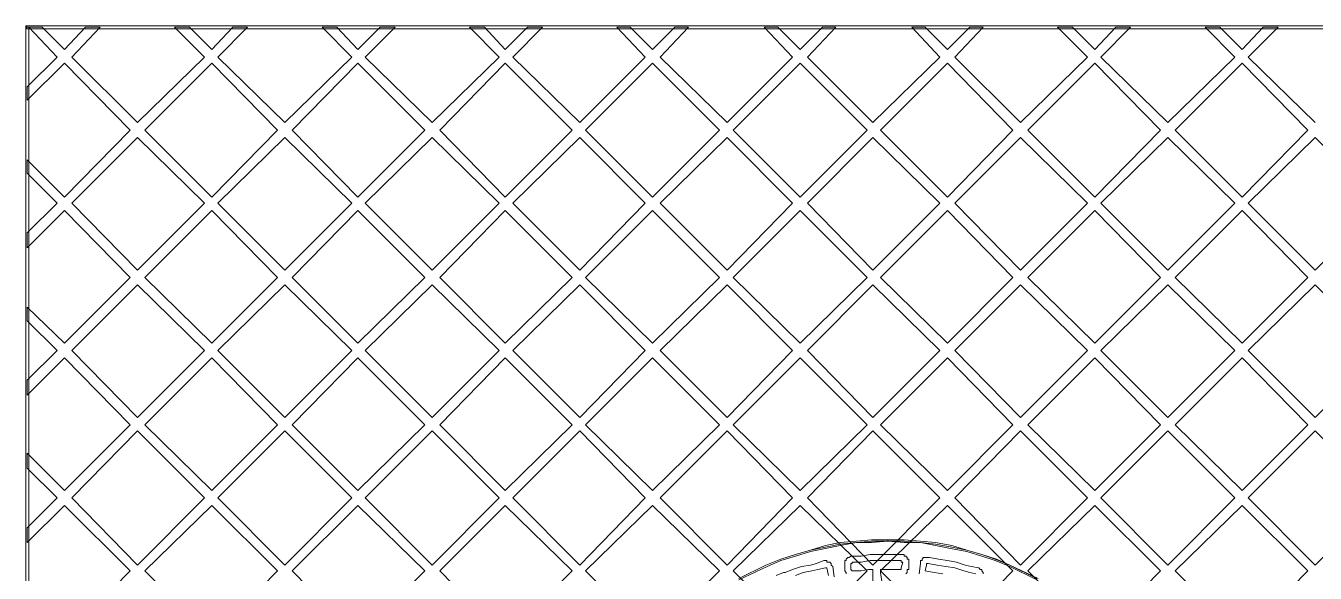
# Model space of a CAD drawing. Extents: x -66030 to 95157, y -13132 to 45879.
# Drawn here: x -1186 to 2197, y 27030 to 28466 of the extents above; entities that cross this region are included whole.
import ezdxf

# ---------------------------------------------------------------- set-up
doc = ezdxf.new("R2010")
doc.units = 0
doc.header["$LTSCALE"] = 100
doc.header["$MEASUREMENT"] = 0
doc.layers.get('0').update_dxf_attribs({"linetype": 'CONTINUOUS'})

msp = doc.modelspace()

# ---------------------------------------------------------------- linework, layer by layer
at = {"lineweight": 0}
for points in [[(-1186.1, 28461.7), (-1182.1, 28457.8), (3258.9, 28457.8), (3258.9, 28465.7), (-1182.1, 28465.7), (-1186.1, 28461.7), (-1182.1, 28465.7), (-1186.1, 28465.7), (-1186.1, 28461.7)], [(-1182.1, 24446.4), (-1178.2, 24450.3), (-1178.2, 28461.7), (-1186.1, 28461.7), (-1186.1, 24450.3), (-1182.1, 24446.4), (-1186.1, 24450.3), (-1186.1, 24446.4), (-1182.1, 24446.4)], [(-873.6, 28192.2), (-697.8, 28368), (-525.9, 28192.2), (-697.8, 28016.5), (-873.6, 28192.2)], [(-486.9, 28192.2), (-315, 28368), (-139.3, 28192.2), (-315, 28016.5), (-486.9, 28192.2)], [(-100.2, 28192.2), (71.7, 28368), (247.4, 28192.2), (71.7, 28016.5), (-100.2, 28192.2)], [(282.6, 28192.2), (458.4, 28368), (634.1, 28192.2), (458.4, 28016.5), (282.6, 28192.2)], [(669.3, 28192.2), (845.1, 28368), (1020.8, 28192.2), (845.1, 28016.5), (669.3, 28192.2)], [(1056, 28192.2), (1231.7, 28368), (1403.6, 28192.2), (1231.7, 28016.5), (1056, 28192.2)], [(1442.7, 28192.2), (1618.4, 28368), (1790.3, 28192.2), (1618.4, 28016.5), (1442.7, 28192.2)], [(1829.4, 28192.2), (2005.1, 28368), (2177, 28192.2), (2005.1, 28016.5), (1829.4, 28192.2)], [(-1065, 28000.8), (-893.1, 28172.7), (-717.3, 28000.8), (-893.1, 27825.1), (-1065, 28000.8)], [(-682.2, 28000.8), (-506.4, 28172.7), (-330.6, 28000.8), (-506.4, 27825.1), (-682.2, 28000.8)], [(-295.5, 28000.8), (-119.7, 28172.7), (56, 28000.8), (-119.7, 27825.1), (-295.5, 28000.8)], [(91.2, 28000.8), (267, 28172.7), (438.8, 28000.8), (267, 27825.1), (91.2, 28000.8)], [(477.9, 28000.8), (653.7, 28172.7), (825.5, 28000.8), (653.7, 27825.1), (477.9, 28000.8)], [(864.6, 28000.8), (1036.4, 28172.7), (1212.2, 28000.8), (1036.4, 27825.1), (864.6, 28000.8)], [(1251.3, 28000.8), (1423.1, 28172.7), (1598.9, 28000.8), (1423.1, 27825.1), (1251.3, 28000.8)], [(1634.1, 28000.8), (1809.8, 28172.7), (1985.6, 28000.8), (1809.8, 27825.1), (1634.1, 28000.8)], [(2020.7, 28000.8), (2196.5, 28172.7), (2372.3, 28000.8), (2196.5, 27825.1), (2020.7, 28000.8)], [(-873.6, 27805.5), (-697.8, 27981.3), (-525.9, 27805.5), (-697.8, 27633.7), (-873.6, 27805.5)], [(-486.9, 27805.5), (-315, 27981.3), (-139.3, 27805.5), (-315, 27633.7), (-486.9, 27805.5)], [(-100.2, 27805.5), (71.7, 27981.3), (247.4, 27805.5), (71.7, 27633.7), (-100.2, 27805.5)], [(282.6, 27805.5), (458.4, 27981.3), (634.1, 27805.5), (458.4, 27633.7), (282.6, 27805.5)], [(669.3, 27805.5), (845.1, 27981.3), (1020.8, 27805.5), (845.1, 27633.7), (669.3, 27805.5)], [(1056, 27805.5), (1231.7, 27981.3), (1403.6, 27805.5), (1231.7, 27633.7), (1056, 27805.5)], [(1442.7, 27805.5), (1618.4, 27981.3), (1790.3, 27805.5), (1618.4, 27633.7), (1442.7, 27805.5)], [(1829.4, 27805.5), (2005.1, 27981.3), (2177, 27805.5), (2005.1, 27633.7), (1829.4, 27805.5)], [(-1065, 27614.2), (-893.1, 27786), (-717.3, 27614.2), (-893.1, 27438.4), (-1065, 27614.2)], [(-682.2, 27614.2), (-506.4, 27786), (-330.6, 27614.2), (-506.4, 27438.4), (-682.2, 27614.2)], [(-295.5, 27614.2), (-119.7, 27786), (56, 27614.2), (-119.7, 27438.4), (-295.5, 27614.2)], [(91.2, 27614.2), (267, 27786), (438.8, 27614.2), (267, 27438.4), (91.2, 27614.2)], [(477.9, 27614.2), (653.7, 27786), (825.5, 27614.2), (653.7, 27438.4), (477.9, 27614.2)], [(864.6, 27614.2), (1036.4, 27786), (1212.2, 27614.2), (1036.4, 27438.4), (864.6, 27614.2)], [(1251.3, 27614.2), (1423.1, 27786), (1598.9, 27614.2), (1423.1, 27438.4), (1251.3, 27614.2)], [(1634.1, 27614.2), (1809.8, 27786), (1985.6, 27614.2), (1809.8, 27438.4), (1634.1, 27614.2)], [(2020.7, 27614.2), (2196.5, 27786), (2372.3, 27614.2), (2196.5, 27438.4), (2020.7, 27614.2)], [(-873.6, 27418.9), (-697.8, 27594.6), (-525.9, 27418.9), (-697.8, 27247), (-873.6, 27418.9)], [(-486.9, 27418.9), (-315, 27594.6), (-139.3, 27418.9), (-315, 27247), (-486.9, 27418.9)], [(-100.2, 27418.9), (71.7, 27594.6), (247.4, 27418.9), (71.7, 27247), (-100.2, 27418.9)], [(282.6, 27418.9), (458.4, 27594.6), (634.1, 27418.9), (458.4, 27247), (282.6, 27418.9)], [(669.3, 27418.9), (845.1, 27594.6), (1020.8, 27418.9), (845.1, 27247), (669.3, 27418.9)], [(1056, 27418.9), (1231.7, 27594.6), (1403.6, 27418.9), (1231.7, 27247), (1056, 27418.9)], [(1442.7, 27418.9), (1618.4, 27594.6), (1790.3, 27418.9), (1618.4, 27247), (1442.7, 27418.9)], [(1829.4, 27418.9), (2005.1, 27594.6), (2177, 27418.9), (2005.1, 27247), (1829.4, 27418.9)], [(-1065, 27227.5), (-893.1, 27403.2), (-717.3, 27227.5), (-893.1, 27051.7), (-1065, 27227.5)], [(-682.2, 27227.5), (-506.4, 27403.2), (-330.6, 27227.5), (-506.4, 27051.7), (-682.2, 27227.5)], [(-295.5, 27227.5), (-119.7, 27403.2), (56, 27227.5), (-119.7, 27051.7), (-295.5, 27227.5)], [(91.2, 27227.5), (267, 27403.2), (438.8, 27227.5), (267, 27051.7), (91.2, 27227.5)], [(477.9, 27227.5), (653.7, 27403.2), (825.5, 27227.5), (653.7, 27051.7), (477.9, 27227.5)], [(864.6, 27227.5), (1036.4, 27403.2), (1212.2, 27227.5), (1036.4, 27051.7), (864.6, 27227.5)], [(1251.3, 27227.5), (1423.1, 27403.2), (1598.9, 27227.5), (1423.1, 27051.7), (1251.3, 27227.5)], [(1634.1, 27227.5), (1809.8, 27403.2), (1985.6, 27227.5), (1809.8, 27051.7), (1634.1, 27227.5)], [(2020.7, 27227.5), (2196.5, 27403.2), (2372.3, 27227.5), (2196.5, 27051.7), (2020.7, 27227.5)], [(-873.6, 27036.1), (-697.8, 27207.9), (-525.9, 27036.1), (-697.8, 26860.3), (-873.6, 27036.1)], [(-486.9, 27036.1), (-315, 27207.9), (-139.3, 27036.1), (-315, 26860.3), (-486.9, 27036.1)], [(-100.2, 27036.1), (71.7, 27207.9), (247.4, 27036.1), (71.7, 26860.3), (-100.2, 27036.1)], [(282.6, 27036.1), (458.4, 27207.9), (634.1, 27036.1), (458.4, 26860.3), (282.6, 27036.1)], [(669.3, 27036.1), (845.1, 27207.9), (1020.8, 27036.1), (845.1, 26860.3), (669.3, 27036.1)], [(1056, 27036.1), (1231.7, 27207.9), (1403.6, 27036.1), (1231.7, 26860.3), (1056, 27036.1)], [(1442.7, 27036.1), (1618.4, 27207.9), (1790.3, 27036.1), (1618.4, 26860.3), (1442.7, 27036.1)], [(1829.4, 27036.1), (2005.1, 27207.9), (2177, 27036.1), (2005.1, 26860.3), (1829.4, 27036.1)], [(1251.3, 27043.9), (1251.3, 27043.9), (1251.3, 27043.9), (1251.3, 27043.9)]]:
    msp.add_lwpolyline(points, close=True, dxfattribs=at)
for points in [[(2196.5, 28211.8), (2020.7, 28383.6), (2098.9, 28461.7), (2059.8, 28461.7), (2005.1, 28403.2), (1946.5, 28461.7), (1907.5, 28461.7), (1985.6, 28383.6), (1809.8, 28211.8), (1634.1, 28383.6), (1712.2, 28461.7), (1673.1, 28461.7), (1618.4, 28403.2), (1559.8, 28461.7), (1520.8, 28461.7), (1598.9, 28383.6), (1423.1, 28211.8), (1251.3, 28383.6), (1325.5, 28461.7), (1290.3, 28461.7), (1231.7, 28403.2), (1173.2, 28461.7), (1138, 28461.7), (1212.2, 28383.6), (1036.4, 28211.8), (864.6, 28383.6), (938.8, 28461.7), (903.6, 28461.7), (845.1, 28403.2), (786.5, 28461.7), (751.3, 28461.7), (825.5, 28383.6), (653.7, 28211.8), (477.9, 28383.6), (552.1, 28461.7), (516.9, 28461.7), (458.4, 28403.2), (399.8, 28461.7), (364.6, 28461.7), (438.8, 28383.6), (267, 28211.8), (91.2, 28383.6), (169.3, 28461.7), (130.3, 28461.7), (71.7, 28403.2), (17, 28461.7), (-22.1, 28461.7), (56, 28383.6), (-119.7, 28211.8), (-295.5, 28383.6), (-217.4, 28461.7), (-256.4, 28461.7), (-315, 28403.2), (-369.7, 28461.7), (-408.8, 28461.7), (-330.6, 28383.6), (-506.4, 28211.8), (-682.2, 28383.6), (-604.1, 28461.7), (-643.1, 28461.7), (-697.8, 28403.2), (-756.4, 28461.7), (-795.5, 28461.7), (-717.3, 28383.6), (-893.1, 28211.8), (-1065, 28383.6), (-990.8, 28461.7), (-1029.8, 28461.7), (-1084.5, 28403.2), (-1143.1, 28461.7), (-1178.2, 28461.7), (-1104, 28383.6), (-1182.1, 28305.5), (-1182.1, 28270.4), (-1084.5, 28368), (-912.6, 28192.2), (-1084.5, 28016.5), (-1182.1, 28114.1), (-1182.1, 28079), (-1104, 28000.8), (-1182.1, 27922.7), (-1182.1, 27883.7), (-1084.5, 27981.3), (-912.6, 27805.5), (-1084.5, 27633.7), (-1182.1, 27727.4), (-1182.1, 27692.3), (-1104, 27614.2), (-1182.1, 27536), (-1182.1, 27497), (-1084.5, 27594.6), (-912.6, 27418.9), (-1084.5, 27247), (-1182.1, 27344.6), (-1182.1, 27305.6), (-1104, 27227.5), (-1182.1, 27149.3), (-1182.1, 27110.3), (-1084.5, 27207.9), (-912.6, 27036.1), (-1084.5, 26860.3)], [(684.9, 27012.6), (759.1, 27047.8), (794.3, 27063.4), (833.3, 27075.1), (872.4, 27086.8), (911.5, 27094.7), (950.5, 27102.5), (993.5, 27110.3), (1032.5, 27110.3), (1075.5, 27114.2), (1075.5, 27118.1), (1032.5, 27118.1), (993.5, 27114.2), (950.5, 27110.3), (911.5, 27102.5), (872.4, 27090.8), (833.3, 27079), (794.3, 27067.3), (755.2, 27051.7), (684.9, 27016.5)], [(1466.1, 27016.5), (1395.8, 27051.7), (1356.7, 27067.3), (1321.6, 27079), (1282.5, 27090.8), (1243.5, 27098.6), (1200.5, 27106.4), (1161.4, 27110.3), (1118.5, 27114.2), (1075.5, 27114.2), (1032.5, 27114.2), (993.5, 27110.3), (950.5, 27106.4), (911.5, 27098.6), (872.4, 27090.8), (833.3, 27079), (794.3, 27067.3), (755.2, 27051.7), (684.9, 27016.5)], [(1470, 27016.5), (1395.8, 27051.7), (1360.6, 27067.3), (1321.6, 27079), (1282.5, 27090.8), (1243.5, 27102.5), (1200.5, 27110.3), (1161.4, 27114.2), (1118.5, 27118.1), (1075.5, 27118.1), (1075.5, 27118.1), (1075.5, 27114.2), (1075.5, 27114.2), (1118.5, 27110.3), (1161.4, 27110.3), (1200.5, 27102.5), (1239.6, 27094.7), (1282.5, 27086.8), (1321.6, 27075.1), (1356.7, 27063.4), (1395.8, 27047.8), (1466.1, 27012.6)], [(782.6, 27024.4), (802.1, 27032.2), (806, 27032.2), (825.5, 27040), (825.5, 27040), (849, 27047.8), (849, 27047.8), (872.4, 27051.7), (872.4, 27051.7), (888, 27055.6), (888, 27055.6), (907.5, 27063.4), (911.5, 27063.4), (915.4, 27063.4), (915.4, 27059.5), (919.3, 27059.5), (923.2, 27059.5), (927.1, 27055.6), (927.1, 27051.7), (931, 27047.8), (931, 27047.8), (934.9, 27020.4)], [(966.1, 27028.3), (966.1, 27032.2), (962.2, 27036.1), (962.2, 27051.7), (962.2, 27059.5), (962.2, 27059.5), (962.2, 27059.5), (962.2, 27063.4), (966.1, 27063.4), (966.1, 27067.3), (970, 27071.2), (970, 27071.2), (973.9, 27071.2), (977.9, 27075.1), (977.9, 27075.1), (977.9, 27075.1), (1005.2, 27075.1), (1005.2, 27075.1), (1028.6, 27079), (1028.6, 27079), (1052.1, 27079), (1052.1, 27079), (1075.5, 27079), (1075.5, 27079), (1095, 27079), (1095, 27079), (1110.7, 27079), (1114.6, 27079), (1118.5, 27079), (1118.5, 27075.1), (1122.4, 27075.1), (1126.3, 27071.2), (1126.3, 27067.3), (1130.2, 27067.3), (1130.2, 27063.4), (1130.2, 27059.5), (1130.2, 27040), (1126.3, 27040), (1126.3, 27036.1), (1126.3, 27032.2), (1122.4, 27028.3)], [(1059.9, 27008.7), (1056, 27032.2), (1056, 27040), (1067.7, 27040), (1075.5, 27040), (1087.2, 27040), (1098.9, 27040), (1106.7, 27040), (1110.7, 27040), (1110.7, 27040), (1110.7, 27043.9), (1110.7, 27043.9), (1114.6, 27059.5), (1114.6, 27059.5), (1110.7, 27059.5), (1110.7, 27063.4), (1110.7, 27063.4), (1091.1, 27063.4), (1091.1, 27063.4), (1075.5, 27063.4), (1052.1, 27063.4), (1052.1, 27063.4), (1028.6, 27063.4), (1028.6, 27063.4), (1005.2, 27059.5), (1005.2, 27059.5), (981.8, 27059.5), (981.8, 27055.6), (977.9, 27055.6), (977.9, 27055.6), (977.9, 27055.6), (977.9, 27055.6), (977.9, 27051.7), (977.9, 27040), (981.8, 27036.1), (981.8, 27036.1), (981.8, 27036.1), (981.8, 27036.1), (1005.2, 27036.1), (1005.2, 27036.1), (1024.7, 27040), (1036.4, 27040), (1036.4, 27032.2), (1036.4, 27004.8)], [(1157.5, 27028.3), (1161.4, 27055.6), (1161.4, 27059.5), (1161.4, 27063.4), (1165.3, 27063.4), (1165.3, 27067.3), (1169.2, 27071.2), (1173.2, 27071.2), (1177.1, 27071.2), (1181, 27071.2), (1181, 27071.2), (1184.9, 27071.2), (1184.9, 27071.2), (1208.3, 27067.3), (1208.3, 27067.3), (1231.7, 27063.4), (1231.7, 27063.4), (1255.2, 27059.5), (1255.2, 27059.5), (1278.6, 27051.7), (1278.6, 27051.7), (1294.2, 27047.8), (1294.2, 27047.8), (1313.8, 27043.9), (1313.8, 27043.9), (1317.7, 27040), (1321.6, 27040), (1321.6, 27036.1), (1325.5, 27032.2), (1325.5, 27028.3)], [(919.3, 27024.4), (915.4, 27043.9), (915.4, 27043.9), (911.5, 27043.9), (911.5, 27043.9), (911.5, 27043.9), (891.9, 27040), (891.9, 27040), (876.3, 27036.1), (876.3, 27036.1), (852.9, 27032.2), (833.3, 27024.4)], [(1306, 27028.3), (1290.3, 27032.2), (1274.7, 27036.1), (1274.7, 27036.1), (1251.3, 27043.9), (1227.8, 27047.8), (1227.8, 27047.8), (1204.4, 27051.7), (1204.4, 27051.7), (1181, 27055.6), (1181, 27055.6), (1181, 27055.6), (1181, 27055.6), (1177.1, 27055.6), (1177.1, 27055.6), (1177.1, 27051.7), (1173.2, 27036.1), (1196.6, 27032.2), (1220, 27028.3)]]:
    msp.add_lwpolyline(points, dxfattribs=at)

doc.saveas('drawing.dxf')
